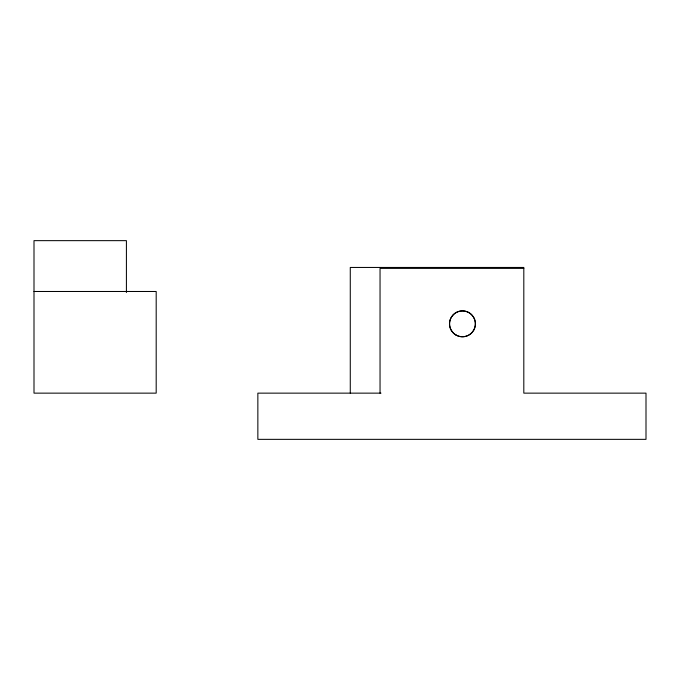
<?xml version="1.0" encoding="UTF-8"?>
<svg xmlns="http://www.w3.org/2000/svg" width="680" height="680" viewBox="0 0 680 680"><rect width="100%" height="100%" fill="white"/><g stroke="black" fill="none" stroke-linecap="round" stroke-linejoin="round"><path stroke-width="1.02" d="M523.812 268.379L380.043 268.379L380.043 393.142M34 291.482L156.188 291.482L156.188 393.142L34 393.142L34 240.652L126.412 240.652L126.412 292.545M380.978 393.142L257.856 393.142L257.856 439.348L646 439.348L646 393.142L523.812 393.142L523.812 267.452L350.276 267.452L350.276 393.142M453.305 314.678L451.248 317.356A12.843 12.733 -90 0 0 451.248 330.293L453.305 332.979A13.115 13.005 -90 0 0 471.606 332.971L473.662 330.293A12.843 12.733 -90 0 0 473.662 317.356L471.606 314.678A13.115 13.005 -90 0 0 453.313 314.678M455.991 335.036A12.937 12.937 0 0 0 475.396 323.825A12.937 12.937 0 0 0 455.991 312.622A12.937 12.937 0 0 0 455.991 335.036"/></g></svg>
